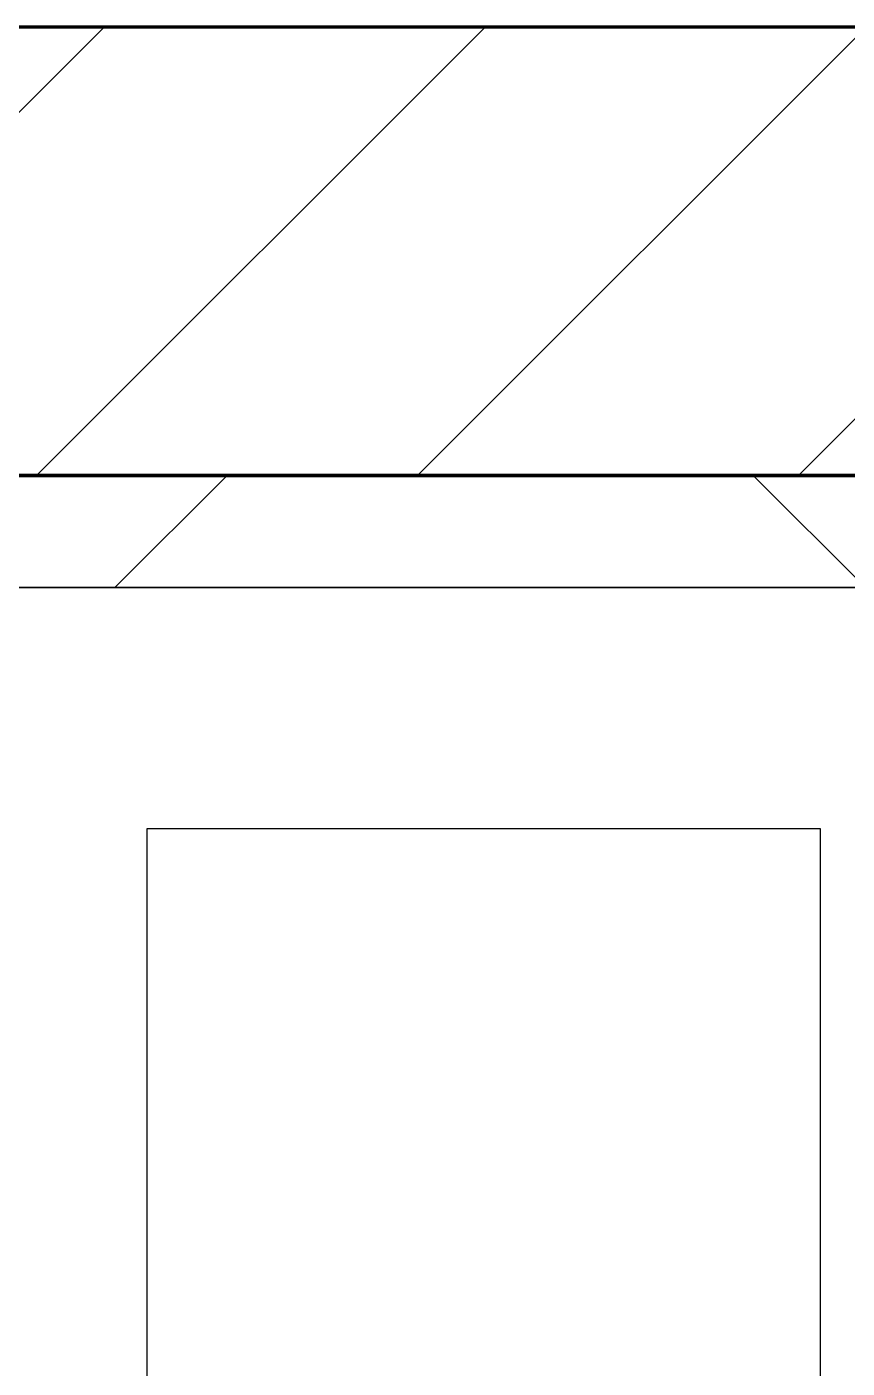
# Model space of a CAD drawing. Header units: millimetres. Extents: x -795739 to -715748, y -34378 to 22353.
# Drawn here: x -790186 to -789820, y 7546 to 8144 of the extents above; entities that cross this region are included whole.
import ezdxf
from ezdxf.xclip import XClip

# ---------------------------------------------------------------- set-up
doc = ezdxf.new("R2010")
doc.units = ezdxf.units.MM
doc.header["$XCLIPFRAME"] = 0
doc.layers.add('000 - WIPEOUT', color=250, linetype='Continuous')
doc.layers.add('A11_ALU.SOLID SHEET', color=2, linetype='Continuous')
for name, color, linetype, lineweight in [('A-GLAZ-CURT', 2, 'Continuous', 9), ('A-WALL', 5, 'Continuous', 35), ('A-WALL-FNSH', 2, 'Continuous', 35), ('A-WALL-PATT', 1, 'Continuous', 9)]:
    doc.layers.add(name, color=color, linetype=linetype, lineweight=lineweight)

# ---------------------------------------------------------------- blocks, each defined once
blk = doc.blocks.new('PPLS-PP19_Custom Tile Pattern - Custom Tile Pattern-V79-4282-01 ENLARGED LOWER PLATFORM LEVEL - REFLECTED CEILING PLAN - SHEET 3')
at = {"layer": 'A-GLAZ-CURT'}
for p, q in [((-300, 0), (300, 0)), ((300, 0), (-300, 0)), ((195.99, 0), (213.31, 0)), ((213.31, 0), (195.99, 0)), ((230.06, 0), (300, 0)), ((-300, -50), (300, -50)), ((300, -50), (-300, -50))]:
    blk.add_line(p, q, dxfattribs=at)
for points, knots in [([(55.8, 0), (65.42, 0), (93.33, 0), (120.63, 0), (138.28, 0), (138.53, 0)], [-375.858057, -375.858057, -375.858057, -375.858057, -346.313304, -291.370682, -290.5735, -290.5735, -290.5735, -290.5735]), ([(94.4, 0), (94.4, 0), (94.64, 0), (99.11, 0), (108.97, 0), (120.79, 0), (139.94, 0), (163.31, 0), (185.23, 0), (193.62, 0), (194.69, 0), (194.79, 0)], [-2348.345796, -2348.345796, -2348.345796, -2348.345796, -2310.419338, -2233.599744, -2052.234781, -1843.028543, -1530.39897, -1095.004608, -529.74427, -295.064701, -265.121568, -265.121568, -265.121568, -265.121568]), ([(157.9, 0), (156.77, 0), (151.67, 0), (143.29, 0), (134.04, 0), (126.24, 0), (118.6, 0), (114.23, 0), (111.98, 0), (105.66, 0), (105.23, 0), (105.23, 0)], [-10292.955006, -10292.955006, -10292.955006, -10292.955006, -10098.273015, -9847.788484, -9677.714971, -9567.007022, -9453.21225, -9220.200448, -9012.77275, -8966.157302, -8929.495943, -8929.495943, -8929.495943, -8929.495943]), ([(168.37, 0), (167.68, 0), (162.47, 0), (149.74, 0), (129.5, 0), (122.58, 0)], [-543.375029, -543.375029, -543.375029, -543.375029, -530.793311, -458.593899, -426.79482, -426.79482, -426.79482, -426.79482]), ([(128.58, 0), (128.8, 0), (130.16, 0), (139.26, 0), (152.67, 0), (161.24, 0), (162.19, 0), (162.75, 0)], [-633.326174, -633.326174, -633.326174, -633.326174, -627.736123, -618.981161, -602.094757, -592.980799, -581.414464, -581.414464, -581.414464, -581.414464]), ([(193.8, 0), (193.33, 0), (190.11, 0), (183.13, 0), (171, 0), (161.95, 0), (161.28, 0), (158.35, 0), (157.85, 0), (157.77, 0)], [-11665.349007, -11665.349007, -11665.349007, -11665.349007, -11565.880756, -11105.624034, -10839.086983, -10768.332124, -10666.779182, -10580.760289, -10550.278881, -10550.278881, -10550.278881, -10550.278881]), ([(300, 0), (286.53, 0), (254.22, 0), (207.11, 0), (177.41, 0), (159.34, 0), (158.33, 0), (158.3, 0)], [-285.253232, -285.253232, -285.253232, -285.253232, -244.693688, -187.987675, -143.776725, -129.632772, -123.352749, -123.352749, -123.352749, -123.352749]), ([(159.07, 0), (159.13, 0), (160.84, 0), (165.21, 0), (174.15, 0), (185.98, 0), (208.82, 0), (219.42, 0), (230.06, 0)], [-115.643202, -115.643202, -115.643202, -115.643202, -114.681583, -87.660824, -65.295536, -41.623857, -24.459831, 0, 0, 0, 0]), ([(162.75, 0), (165.4, 0), (170.91, 0), (172.61, 0), (172.61, 0)], [-111.264224, -111.264224, -111.264224, -111.264224, -56.742688, -19.085662, -19.085662, -19.085662, -19.085662]), ([(247.1, 0), (246.76, 0), (245.04, 0), (238.34, 0), (226.56, 0), (221.1, 0), (200.27, 0), (182.99, 0), (174.27, 0), (169.67, 0), (168.99, 0)], [-9649.085549, -9649.085549, -9649.085549, -9649.085549, -9581.591397, -9406.094246, -9221.510254, -9016.44624, -8717.832359, -8253.978395, -8152.463617, -8069.855175, -8069.855175, -8069.855175, -8069.855175]), ([(215.22, 0), (214.62, 0), (210.55, 0), (203.98, 0), (187.54, 0), (175.3, 0), (169.49, 0)], [-203.825446, -203.825446, -203.825446, -203.825446, -198.527383, -184.406837, -162.427601, -142.916156, -142.916156, -142.916156, -142.916156]), ([(171.51, 0), (176.48, 0), (193.23, 0), (201.73, 0), (208.81, 0), (213.9, 0), (241.96, 0), (266.73, 0), (281.71, 0), (291.71, 0), (296.52, 0), (297.86, 0), (298.09, 0)], [-7971.819559, -7971.819559, -7971.819559, -7971.819559, -7784.112253, -7606.717214, -7289.299508, -7042.621073, -6582.165592, -6068.460911, -5766.029927, -5566.724884, -5280.360606, -5199.253518, -5199.253518, -5199.253518, -5199.253518]), ([(172.07, 0), (177.66, 0), (187.87, 0), (201.08, 0), (207.47, 0), (213.96, 0), (215.11, 0)], [-255.364076, -255.364076, -255.364076, -255.364076, -237.955587, -223.92608, -215.862851, -208.75215, -208.75215, -208.75215, -208.75215]), ([(257.56, 0), (245.83, 0), (229.23, 0), (219.94, 0), (219.02, 0)], [-11785.691348, -11785.691348, -11785.691348, -11785.691348, -11162.864862, -10856.732305, -10856.732305, -10856.732305, -10856.732305]), ([(219.9, 0), (220.86, 0), (227.84, 0), (242.06, 0), (246.54, 0), (246.96, 0)], [-10670.940496, -10670.940496, -10670.940496, -10670.940496, -10511.382485, -9925.173265, -9834.877357, -9834.877357, -9834.877357, -9834.877357]), ([(300, 0), (288.22, 0), (274.21, 0), (260.32, 0), (258.31, 0)], [-12528.858583, -12528.858583, -12528.858583, -12528.858583, -11905.454923, -11798.971991, -11798.971991, -11798.971991, -11798.971991]), ([(284.76, 0), (284.76, 0), (285.09, 0), (287.47, 0), (293.59, 0), (297.76, 0), (300, 0)], [-4110.630118, -4110.630118, -4110.630118, -4110.630118, -4053.389046, -3959.664717, -3862.421465, -3746.95702, -3746.95702, -3746.95702, -3746.95702]), ([(297.38, 0), (295.84, 0), (291.62, 0), (285.38, 0), (284.87, 0)], [-4803.172655, -4803.172655, -4803.172655, -4803.172655, -4358.271401, -4143.037883, -4143.037883, -4143.037883, -4143.037883])]:
    blk.add_open_spline(points, degree=3, knots=knots, dxfattribs=at)
for points in [[(168.74, 0), (168.74, 0), (169.81, 0), (171.51, 0)], [(195.11, 0), (194.91, 0), (194.44, 0), (193.8, 0)]]:
    blk.add_open_spline(points, degree=3, dxfattribs=at)
blk = doc.blocks.new('PPLS-PP19_Custom Tile Pattern - Custom Tile Pattern-V80-4282-01 ENLARGED LOWER PLATFORM LEVEL - REFLECTED CEILING PLAN - SHEET 3')
at = {"layer": 'A-GLAZ-CURT'}
for p, q in [((-300, 0), (201.33, 0)), ((201.33, 0), (-300, 0)), ((-293.07, 0), (-275.75, 0)), ((-275.75, 0), (-293.07, 0)), ((-222.32, 0), (-206.59, 0)), ((-206.59, 0), (-222.32, 0)), ((-300, -50), (201.33, -50)), ((201.33, -50), (-300, -50))]:
    blk.add_line(p, q, dxfattribs=at)
at = {"layer": 'A-GLAZ-CURT', "flags": 128}
for points in [[(-300, 0), (-291.56, 0), (-283.3, 0), (-275.2, 0), (-267.26, 0), (-259.45, 0), (-251.77, 0), (-244.2, 0), (-236.74, 0), (-229.36, 0), (-222.06, 0), (-214.83, 0), (-207.71, 0), (-200.76, 0), (-194.02, 0), (-187.54, 0), (-181.38, 0), (-175.58, 0), (-170.25, 0), (-165.64, 0), (-162.01, 0), (-159.53, 0), (-157.46, 0), (-154.52, 0), (-149.42, 0), (-141.84, 0), (-132.81, 0), (-126.08, 0)], [(-125.17, 0), (-128.55, 0), (-134.16, 0), (-140.03, 0), (-145.5, 0), (-150.63, 0), (-155.53, 0), (-160.27, 0), (-164.95, 0), (-169.65, 0), (-174.47, 0), (-179.49, 0), (-184.81, 0), (-190.44, 0), (-196.37, 0), (-202.58, 0), (-209.04, 0), (-215.73, 0), (-222.63, 0), (-229.72, 0), (-236.97, 0), (-244.39, 0), (-251.96, 0), (-259.67, 0), (-267.51, 0), (-275.48, 0), (-283.55, 0), (-291.73, 0), (-300, 0)]]:
    blk.add_lwpolyline(points, dxfattribs=at)
at = {"layer": 'A-GLAZ-CURT'}
for points, knots in [([(-300, 0), (-284.65, 0), (-236.57, 0), (-182.96, 0), (-149.12, 0), (-138.03, 0)], [-5323.127839, -5323.127839, -5323.127839, -5323.127839, -4502.809032, -2700.551212, -1584.405551, -1584.405551, -1584.405551, -1584.405551]), ([(-138.75, 0), (-160.77, 0), (-204.52, 0), (-262.56, 0), (-294.48, 0), (-300, 0)], [-17023.58674, -17023.58674, -17023.58674, -17023.58674, -15131.813646, -13729.592194, -13439.944408, -13439.944408, -13439.944408, -13439.944408]), ([(-138.06, 0), (-140.68, 0), (-147.66, 0), (-147.69, 0), (-158.72, 0), (-174.02, 0), (-185.59, 0), (-209.77, 0), (-232.01, 0), (-255.22, 0), (-262.59, 0), (-264.9, 0), (-265.4, 0)], [-3181.762455, -3181.762455, -3181.762455, -3181.762455, -2919.378265, -2477.344047, -2237.412286, -2029.680487, -1755.085331, -1400.429864, -858.079193, -543.655514, -208.940337, 0, 0, 0, 0]), ([(-258.6, 0), (-257.91, 0), (-254.26, 0), (-241.25, 0), (-225.99, 0), (-214.1, 0), (-208.52, 0), (-206.47, 0)], [-5722.54675, -5722.54675, -5722.54675, -5722.54675, -5657.471696, -5413.335975, -5017.494783, -4832.723979, -4723.981546, -4723.981546, -4723.981546, -4723.981546]), ([(-138.69, 0), (-139.6, 0), (-142.04, 0), (-149.31, 0), (-162.01, 0), (-177.91, 0), (-199.46, 0), (-216.65, 0), (-231.26, 0), (-233.46, 0), (-234, 0)], [-2504.010527, -2504.010527, -2504.010527, -2504.010527, -2418.507304, -2308.929706, -2113.765672, -1763.376603, -1422.553702, -978.033455, -846.069444, -682.911962, -682.911962, -682.911962, -682.911962]), ([(-233.49, 0), (-233.44, 0), (-232.38, 0), (-230.74, 0), (-225.3, 0), (-223.63, 0)], [-455.274641, -455.274641, -455.274641, -455.274641, -440.605512, -119.536984, 0, 0, 0, 0]), ([(-223.63, 0), (-219.39, 0), (-206.17, 0), (-188.58, 0), (-169.02, 0), (-152.12, 0), (-136.84, 0), (-127.33, 0), (-124.19, 0), (-123.43, 0), (-123.28, 0)], [-5463.295695, -5463.295695, -5463.295695, -5463.295695, -5161.076232, -4739.070012, -4465.409639, -4149.119819, -3839.893365, -3647.167523, -3488.92562, -3439.852845, -3439.852845, -3439.852845, -3439.852845]), ([(-205.93, 0), (-205.01, 0), (-198.15, 0), (-185.8, 0), (-171.77, 0), (-158.7, 0), (-157.22, 0)], [-4714.46303, -4714.46303, -4714.46303, -4714.46303, -4666.091899, -4349.945572, -4000.813434, -3840.635403, -3840.635403, -3840.635403, -3840.635403]), ([(-152.35, 0), (-151.03, 0), (-147.71, 0), (-143.57, 0), (-138.62, 0)], [-3494.978217, -3494.978217, -3494.978217, -3494.978217, -3371.022232, -3227.460399, -3227.460399, -3227.460399, -3227.460399]), ([(-118.78, 0), (-121.86, 0), (-126.28, 0), (-136.96, 0), (-147.46, 0), (-150.03, 0), (-150.57, 0)], [-5938.474035, -5938.474035, -5938.474035, -5938.474035, -5700.061948, -5508.838257, -5298.784692, -5196.16478, -5196.16478, -5196.16478, -5196.16478]), ([(-150.34, 0), (-150.07, 0), (-147.75, 0), (-142.6, 0), (-127.26, 0), (-107.3, 0), (-90.42, 0), (-76.12, 0), (-71.05, 0), (-70.19, 0)], [-4948.728362, -4948.728362, -4948.728362, -4948.728362, -4883.323924, -4440.880425, -4054.690705, -3793.097032, -3402.597032, -3144.956779, -3092.955226, -3092.955226, -3092.955226, -3092.955226]), ([(-26.75, 0), (-27.82, 0), (-36.18, 0), (-53.55, 0), (-78.2, 0), (-110.94, 0), (-130.52, 0), (-147.74, 0), (-149.07, 0)], [-8718.362214, -8718.362214, -8718.362214, -8718.362214, -8532.293389, -8073.216054, -7508.296369, -7004.680444, -6449.282163, -6277.220794, -6277.220794, -6277.220794, -6277.220794]), ([(-148.23, 0), (-146.94, 0), (-141.87, 0), (-139.38, 0), (-138.03, 0)], [-6162.058746, -6162.058746, -6162.058746, -6162.058746, -6017.569127, -5713.44763, -5713.44763, -5713.44763, -5713.44763]), ([(-86.16, 0), (-91.37, 0), (-104.13, 0), (-122.65, 0), (-139.03, 0), (-146.11, 0), (-146.95, 0)], [-1681.3698, -1681.3698, -1681.3698, -1681.3698, -1374.161226, -945.742622, -741.901385, -489.130243, -489.130243, -489.130243, -489.130243]), ([(-146.69, 0), (-146.59, 0), (-145.49, 0), (-135.69, 0), (-128.29, 0), (-125.15, 0)], [-420.34245, -420.34245, -420.34245, -420.34245, -406.956646, -290.263673, 0, 0, 0, 0]), ([(-72.93, 0), (-75.51, 0), (-91.45, 0), (-115.17, 0), (-136.98, 0), (-138.05, 0)], [-19442.345229, -19442.345229, -19442.345229, -19442.345229, -18935.241197, -17136.203329, -17043.636474, -17043.636474, -17043.636474, -17043.636474]), ([(-137.8, 0), (-137.21, 0), (-135.91, 0), (-133.93, 0), (-128.78, 0), (-126.5, 0)], [-5695.996646, -5695.996646, -5695.996646, -5695.996646, -5560.701257, -5364.112219, -5231.017328, -5231.017328, -5231.017328, -5231.017328]), ([(-137.08, 0), (-131.66, 0), (-121.81, 0), (-110.8, 0), (-99.5, 0), (-91.46, 0)], [-1552.578953, -1552.578953, -1552.578953, -1552.578953, -1002.059161, -460.363443, 0, 0, 0, 0]), ([(-127.41, 0), (-131.63, 0), (-133.16, 0), (-134.09, 0), (-134.15, 0)], [-8540.990293, -8540.990293, -8540.990293, -8540.990293, -8266.114998, -8246.473386, -8246.473386, -8246.473386, -8246.473386]), ([(-134.15, 0), (-133.32, 0), (-130.31, 0), (-117.33, 0), (-92.04, 0), (-74.02, 0), (-62.74, 0), (-60.36, 0), (-59.97, 0)], [-7657.439573, -7657.439573, -7657.439573, -7657.439573, -7293.749979, -6839.55839, -6236.997189, -5713.340575, -5140.470607, -5006.787413, -5006.787413, -5006.787413, -5006.787413]), ([(-120.13, 0), (-120.14, 0), (-120.24, 0), (-121.3, 0), (-129.25, 0), (-133.82, 0)], [-2933.992132, -2933.992132, -2933.992132, -2933.992132, -2920.575025, -2840.280255, -2731.647847, -2731.647847, -2731.647847, -2731.647847]), ([(-113.43, 0), (-113.44, 0), (-113.96, 0), (-119.73, 0), (-125.43, 0), (-127.03, 0), (-127.41, 0)], [-328.499627, -328.499627, -328.499627, -328.499627, -282.672656, -98.539552, -24.539552, 0, 0, 0, 0]), ([(-126.5, 0), (-122.44, 0), (-108.71, 0), (-86.68, 0), (-63.44, 0), (-54.4, 0), (-48.53, 0), (-30.79, 0), (-20.16, 0), (-6.66, 0), (-2.29, 0)], [-5231.017328, -5231.017328, -5231.017328, -5231.017328, -4994.692869, -4542.524482, -4008.285538, -3689.699207, -3546.54457, -3315.260113, -2864.387349, -2623.754221, -2623.754221, -2623.754221, -2623.754221]), ([(-125.15, 0), (-124.93, 0), (-121.96, 0), (-113.01, 0), (-98.9, 0), (-85.29, 0), (-71.67, 0), (-65.93, 0), (-65.07, 0)], [-3362.7396, -3362.7396, -3362.7396, -3362.7396, -3342.215224, -3074.362186, -2902.289527, -2605.247022, -2322.099534, -2241.8264, -2241.8264, -2241.8264, -2241.8264]), ([(-122.08, 0), (-122.01, 0), (-121.69, 0), (-121.2, 0), (-120.88, 0)], [-3136.336417, -3136.336417, -3136.336417, -3136.336417, -3110.304437, -3035.164275, -3035.164275, -3035.164275, -3035.164275]), ([(-71.32, 0), (-73.54, 0), (-84.99, 0), (-99.51, 0), (-114.02, 0), (-117.28, 0), (-118.78, 0)], [-866.027463, -866.027463, -866.027463, -866.027463, -740.068933, -229.489605, -116.330425, 0, 0, 0, 0]), ([(-117.74, 0), (-117.19, 0), (-114.78, 0), (-113.43, 0), (-113.43, 0)], [-821.249067, -821.249067, -821.249067, -821.249067, -394.672656, -330.879064, -330.879064, -330.879064, -330.879064]), ([(-36.62, 0), (-36.62, 0), (-40.35, 0), (-44.32, 0), (-58.97, 0), (-85.2, 0), (-107.61, 0), (-116.56, 0), (-117.56, 0)], [-4069.478503, -4069.478503, -4069.478503, -4069.478503, -3858.647035, -3538.256648, -2842.901703, -2193.204658, -1433.981041, -985.49888, -985.49888, -985.49888, -985.49888]), ([(-115.82, 0), (-114.96, 0), (-110.41, 0), (-96.78, 0), (-82, 0), (-73.23, 0), (-70.18, 0)], [-5724.064692, -5724.064692, -5724.064692, -5724.064692, -5430.283136, -5103.229623, -4799.173296, -4637.527888, -4637.527888, -4637.527888, -4637.527888]), ([(9.32, 0), (9.08, 0), (7.65, 0), (2.57, 0), (-12.23, 0), (-25.64, 0), (-40, 0), (-56.24, 0), (-75.59, 0), (-94, 0), (-112.01, 0), (-114.94, 0), (-115.63, 0)], [-2922.926651, -2922.926651, -2922.926651, -2922.926651, -2882.788014, -2720.818881, -2518.50168, -2125.455881, -1792.521578, -1466.981642, -1208.454564, -789.402658, -501.969187, -243.577221, -243.577221, -243.577221, -243.577221])]:
    blk.add_open_spline(points, degree=3, knots=knots, dxfattribs=at)
blk.add_open_spline([(-133.82, 0), (-134.91, 0), (-136.01, 0), (-137.93, 0)], degree=3, dxfattribs=at)
blk = doc.blocks.new('*U553')
at = {"layer": 'A-GLAZ-CURT', "rotation": 180}
for name, p in [('PPLS-PP19_Custom Tile Pattern - Custom Tile Pattern-V80-4282-01 ENLARGED LOWER PLATFORM LEVEL - REFLECTED CEILING PLAN - SHEET 3', (-11400, 4315)), ('PPLS-PP19_Custom Tile Pattern - Custom Tile Pattern-V79-4282-01 ENLARGED LOWER PLATFORM LEVEL - REFLECTED CEILING PLAN - SHEET 3', (-10800, 4315))]:
    blk.add_blockref(name, p, dxfattribs=at)
blk = doc.blocks.new('*U942')
at = {"color": 3}
blk.add_wipeout([(-225, 350), (225, 350), (225, 50), (-225, 50)], dxfattribs=at).dxf.layer = '000 - WIPEOUT'
at = {"layer": 'A11_ALU.SOLID SHEET', "color": 0, "linetype": 'ByBlock'}
blk.add_lwpolyline([(-225, 50), (225, 50), (225, 350), (-225, 350)], close=True, dxfattribs=at)
blk = doc.blocks.new('*U1025')
blk.add_lwpolyline([(-38349, 4315), (-38349, 2757.5), (-41450, 2757.5), (-41450, 4315), (-49246.8, 4315), (-49246.8, 550), (-30509.06, 550), (-30509.06, 4315), (-38349, 4315)])
at = {"layer": 'A11_ALU.SOLID SHEET', "linetype": 'ByBlock', "rotation": 90}
blk.add_blockref('*U942', (-45100, 3982.5), dxfattribs=at)

msp = doc.modelspace()

# ---------------------------------------------------------------- hatches: boundary and pattern name
at = {"layer": 'A-WALL-PATT', "lineweight": 9}
h = msp.add_hatch(dxfattribs=at)
h.set_pattern_fill('FP_2', color=256, style=0, pattern_type=2)
h.set_pattern_definition([(45, (0, 0), (-84.852814, 84.852814), [])])
h.paths.add_polyline_path([(-786082.37, 7944.02), (-786082.37, 8144.02), (-790483.7, 8144.02), (-790483.7, 7944.02), (-786132.37, 7944.02)])

# ---------------------------------------------------------------- linework, layer by layer
at = {"layer": 'A-WALL', "color": 7, "lineweight": 70}
for p, q in [((-790483.7, 8144.02), (-786082.37, 8144.02)), ((-790483.7, 7944.02), (-786132.37, 7944.02)), ((-786132.37, 7944.02), (-790483.7, 7944.02))]:
    msp.add_line(p, q, dxfattribs=at)

# ---------------------------------------------------------------- block references
ref = msp.add_blockref('*U1025', (-744682.37, 3579.02))
XClip(ref).set_block_clipping_path([(-45801.3280238605, -9620.0077451947), (23704.0078937773, 10334.9999958097)])

# ---------------------------------------------------------------- next in the draw order: hatches: boundary and pattern name
at = {"layer": 'A-WALL-PATT', "lineweight": 9}
h = msp.add_hatch(dxfattribs=at)
h.set_pattern_fill('FP_3', color=256, style=0, pattern_type=2)
h.set_pattern_definition([(45, (0, 0), (-212.13203, 212.13203), []), (135, (0, 0), (-212.13203, -212.13203), [])])
h.paths.add_polyline_path([(-786132.37, 7894.02), (-786132.37, 7944.02), (-790483.7, 7944.02), (-790483.7, 7894.02), (-786139.62, 7894.02)])

# ---------------------------------------------------------------- next in the draw order: linework, layer by layer
at = {"layer": 'A-WALL-FNSH', "color": 250}
msp.add_line((-786132.37, 7894.02), (-790483.7, 7894.02), dxfattribs=at)

# ---------------------------------------------------------------- next in the draw order: block references
msp.add_blockref('*U553', (-778882.37, 3579.02))

doc.saveas('drawing.dxf')
